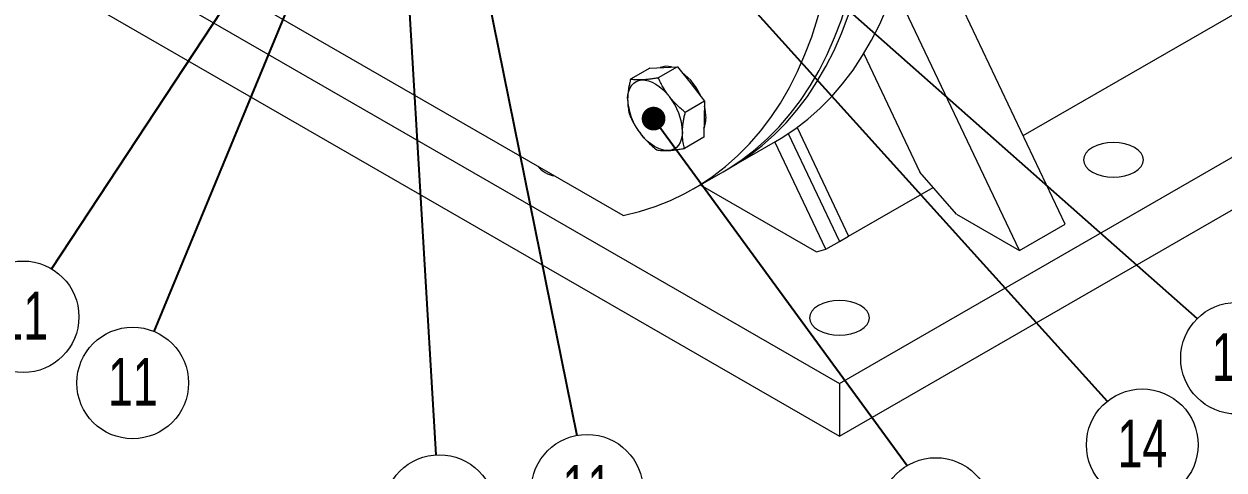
# Model space of a CAD drawing. Header units: millimetres. Extents: x -9396 to 24219, y -4763 to 12641.
# Drawn here: x 580.1 to 845.5, y -927.7 to -828.9 of the extents above; entities that cross this region are included whole.
import ezdxf

# ---------------------------------------------------------------- set-up
doc = ezdxf.new("R2010")
doc.units = ezdxf.units.MM
doc.header["$LTSCALE"] = 1000
doc.header["$MEASUREMENT"] = 0
doc.linetypes.add('SLD-Solid', pattern=[0])
for name, color, linetype in [('dim', 1, 'Continuous'), ('FRAME', 179, 'SLD-Solid'), ('text', 7, 'Continuous')]:
    doc.layers.add(name, color=color, linetype=linetype)
doc.styles.add('SLDTEXTSTYLE2', font='TXT', dxfattribs={"width": 0.7})
doc.styles.get("Standard").update_dxf_attribs({"font": 'romans.shx'})
doc.dimstyles.new('ISO-25', dxfattribs={"dimtxt": 2.5, "dimasz": 2.5, "dimexe": 1.25, "dimexo": 0.625, "dimtad": 1, "dimtxsty": 'Standard', "dimcen": 2.5, "dimadec": 0, "dimazin": 0, "dimtfac": 1, "dimtmove": 0, "dimatfit": 3, "dimfxl": 0, "dimarcsym": 0})

# ---------------------------------------------------------------- blocks, each defined once
blk = doc.blocks.new('SW_NOTE_7')
at = {"color": 0, "linetype": 'SLD-Solid', "lineweight": 0}
blk.add_circle((-0.941, -2.284), 2.471, dxfattribs=at)
at = {"color": 0, "linetype": 'Continuous', "lineweight": 0, "insert": (-0.935, -1.175), "char_height": 2.1167, "attachment_point": 2, "style": 'SLDTEXTSTYLE2'}
blk.add_mtext('11', dxfattribs=at)
blk = doc.blocks.new('SW_NOTE_8')
at = {"color": 0, "linetype": 'SLD-Solid', "lineweight": 0}
blk.add_circle((1.737, -1.757), 2.471, dxfattribs=at)
at = {"color": 0, "linetype": 'Continuous', "lineweight": 0, "insert": (1.742, -0.648), "char_height": 2.1167, "attachment_point": 2, "style": 'SLDTEXTSTYLE2'}
blk.add_mtext('11', dxfattribs=at)
blk = doc.blocks.new('SW_NOTE_9')
at = {"color": 0, "linetype": 'SLD-Solid', "lineweight": 0}
blk.add_circle((0.459, -2.428), 2.471, dxfattribs=at)
at = {"color": 0, "linetype": 'Continuous', "lineweight": 0, "insert": (0.465, -1.319), "char_height": 2.1167, "attachment_point": 2, "style": 'SLDTEXTSTYLE2'}
blk.add_mtext('11', dxfattribs=at)
blk = doc.blocks.new('SW_NOTE_10')
at = {"color": 0, "linetype": 'SLD-Solid', "lineweight": 0}
blk.add_circle((0.155, -2.466), 2.471, dxfattribs=at)
at = {"color": 0, "linetype": 'Continuous', "lineweight": 0, "insert": (0.161, -1.357), "char_height": 2.1167, "attachment_point": 2, "style": 'SLDTEXTSTYLE2'}
blk.add_mtext('13', dxfattribs=at)
blk = doc.blocks.new('SW_NOTE_11')
at = {"color": 0, "linetype": 'SLD-Solid', "lineweight": 0}
blk.add_circle((-1.253, -2.129), 2.471, dxfattribs=at)
at = {"color": 0, "linetype": 'Continuous', "lineweight": 0, "insert": (-1.247, -1.02), "char_height": 2.1167, "attachment_point": 2, "style": 'SLDTEXTSTYLE2'}
blk.add_mtext('11', dxfattribs=at)
blk = doc.blocks.new('SW_NOTE_12')
at = {"color": 0, "linetype": 'SLD-Solid', "lineweight": 0}
blk.add_circle((1.273, -2.117), 2.471, dxfattribs=at)
at = {"color": 0, "linetype": 'Continuous', "lineweight": 0, "insert": (1.279, -1.008), "char_height": 2.1167, "attachment_point": 2, "style": 'SLDTEXTSTYLE2'}
blk.add_mtext('15', dxfattribs=at)
blk = doc.blocks.new('SW_NOTE_13')
at = {"color": 0, "linetype": 'SLD-Solid', "lineweight": 0}
blk.add_circle((1.55, -1.924), 2.471, dxfattribs=at)
at = {"color": 0, "linetype": 'Continuous', "lineweight": 0, "insert": (1.556, -0.815), "char_height": 2.1167, "attachment_point": 2, "style": 'SLDTEXTSTYLE2'}
blk.add_mtext('14', dxfattribs=at)
blk = doc.blocks.new('A$C1A1C7678')
at = {"layer": 'FRAME', "color": 7, "linetype": 'SLD-Solid', "lineweight": 15}
for p, q in [((167.74, 27.76), (374.79, 147.29)), ((167.74, 16.1), (374.79, 135.62)), ((208.35, 82.7), (294.53, 132.45)), ((6.39, 120.91), (167.74, 27.76)), ((217.65, 63.09), (189.85, 121.73)), ((-7.52, 117.28), (167.74, 16.1)), ((207.55, 57.26), (179.94, 115.51)), ((119.93, 64.99), (36.44, 113.19)), ((173.12, 100.82), (185.54, 74.62)), ((125.8, 97.64), (121.53, 95.18)), ((125.8, 97.64), (128.87, 97.8)), ((131.94, 97.95), (127.68, 95.49)), ((128.87, 97.8), (131.94, 97.95)), ((131.94, 97.95), (134.93, 94.12)), ((134.93, 94.12), (137.91, 90.29)), ((137.91, 90.29), (133.65, 87.82)), ((137.91, 90.29), (137.82, 86.3)), ((137.82, 86.3), (137.73, 82.31)), ((137.73, 82.31), (133.46, 79.85)), ((156.42, 83.13), (167.74, 59.26)), ((158.36, 84.48), (169.76, 60.42)), ((143.51, 75.55), (153.61, 81.38)), ((164.71, 57.51), (153.44, 81.28)), ((135.43, 70.89), (142, 74.68)), ((142, 74.68), (143.51, 75.55)), ((193.63, 65.29), (185.54, 74.62)), ((136.96, 71.77), (162.69, 56.92)), ((169.76, 60.42), (188.48, 71.23)), ((193.63, 65.29), (207.55, 57.26)), ((207.55, 57.26), (217.65, 63.09)), ((164.71, 57.51), (167.74, 59.26)), ((167.74, 59.26), (169.76, 60.42)), ((162.69, 56.92), (164.71, 57.51)), ((167.74, 27.76), (167.74, 16.1))]:
    blk.add_line(p, q, dxfattribs=at)
at = {"layer": 'FRAME', "color": 7, "linetype": 'SLD-Solid', "lineweight": 15, "flags": 128}
for points in [[(153.61, 81.38), (154.87, 82.13), (157.87, 84.12), (160.72, 86.33), (163.44, 88.74), (166.02, 91.36), (168.45, 94.18), (170.74, 97.2), (172.87, 100.41), (174.84, 103.8), (176.65, 107.38), (178.3, 111.13), (179.78, 115.05), (181.09, 119.13), (182.23, 123.37), (183.2, 127.76), (184, 132.29), (184.62, 136.96), (185.06, 141.75), (185.33, 146.66), (185.42, 151.68), (185.33, 156.8), (185.06, 162.02), (184.62, 167.32), (184, 172.7), (183.2, 178.15), (182.23, 183.66), (181.09, 189.22), (179.78, 194.82), (178.3, 200.45), (176.65, 206.1), (174.84, 211.77), (172.87, 217.44), (170.74, 223.11), (168.45, 228.76), (166.02, 234.39), (163.44, 239.99), (160.72, 245.54), (157.87, 251.04), (154.87, 256.49), (151.76, 261.86), (148.52, 267.16), (145.16, 272.37), (141.69, 277.48), (138.11, 282.49)], [(143.51, 75.55), (144.78, 76.3), (147.77, 78.29), (150.62, 80.5), (153.34, 82.91), (155.92, 85.53), (158.35, 88.35), (160.64, 91.37), (162.77, 94.58), (164.74, 97.97), (166.55, 101.55), (168.2, 105.3), (169.68, 109.22), (170.99, 113.3), (172.13, 117.54), (173.1, 121.93), (173.9, 126.46), (174.52, 131.13), (174.96, 135.92), (175.23, 140.83), (175.32, 145.85), (175.23, 150.97), (174.96, 156.19), (174.52, 161.49), (173.9, 166.87), (173.1, 172.32), (172.13, 177.83), (170.99, 183.39), (169.68, 188.99), (168.2, 194.62), (166.55, 200.27), (164.74, 205.94), (162.77, 211.61), (160.64, 217.28), (158.35, 222.93), (155.92, 228.56), (153.34, 234.16), (150.62, 239.71), (147.77, 245.21), (144.78, 250.66), (141.66, 256.03), (138.42, 261.33), (135.06, 266.54), (131.59, 271.65), (128.01, 276.66)], [(143.51, 75.55), (144.78, 76.3), (147.77, 78.29), (150.62, 80.5), (153.34, 82.91), (155.92, 85.53), (158.35, 88.35), (160.64, 91.37), (162.77, 94.58), (164.74, 97.97), (166.55, 101.55), (168.2, 105.3), (169.68, 109.22), (170.99, 113.3), (172.13, 117.54), (173.1, 121.93), (173.9, 126.46), (174.52, 131.13), (174.96, 135.92), (175.23, 140.83), (175.32, 145.85), (175.23, 150.97), (174.96, 156.19), (174.52, 161.49), (173.9, 166.87), (173.1, 172.32), (172.13, 177.83), (170.99, 183.39), (169.68, 188.99), (168.2, 194.62), (166.55, 200.27), (164.74, 205.94), (162.77, 211.61), (160.64, 217.28), (158.35, 222.93), (155.92, 228.56), (153.34, 234.16), (150.62, 239.71), (147.77, 245.21), (144.78, 250.66), (141.66, 256.03), (138.42, 261.33), (135.06, 266.54), (131.59, 271.65), (128.01, 276.66)], [(142, 74.68), (143.26, 75.43), (146.25, 77.42), (149.11, 79.62), (151.83, 82.04), (154.41, 84.66), (156.84, 87.48), (159.12, 90.49), (161.25, 93.7), (163.22, 97.1), (165.03, 100.67), (166.68, 104.43), (168.16, 108.35), (169.48, 112.43), (170.62, 116.67), (171.59, 121.06), (172.38, 125.59), (173, 130.25), (173.45, 135.04), (173.71, 139.95), (173.8, 144.97), (173.71, 150.1), (173.45, 155.32), (173, 160.62), (172.38, 166), (171.59, 171.45), (170.62, 176.96), (169.48, 182.51), (168.16, 188.11), (166.68, 193.74), (165.03, 199.4), (163.22, 205.07), (161.25, 210.74), (159.12, 216.41), (156.84, 222.06), (154.41, 227.69), (151.83, 233.28), (149.11, 238.84), (146.25, 244.34), (143.26, 249.78), (140.14, 255.16), (136.9, 260.45), (133.54, 265.66), (130.07, 270.78), (126.5, 275.79)], [(142, 74.68), (143.26, 75.43), (146.25, 77.42), (149.11, 79.62), (151.83, 82.04), (154.41, 84.66), (156.84, 87.48), (159.12, 90.49), (161.25, 93.7), (163.22, 97.1), (165.03, 100.67), (166.68, 104.43), (168.16, 108.35), (169.48, 112.43), (170.62, 116.67), (171.59, 121.06), (172.38, 125.59), (173, 130.25), (173.45, 135.04), (173.71, 139.95), (173.8, 144.97), (173.71, 150.1), (173.45, 155.32), (173, 160.62), (172.38, 166), (171.59, 171.45), (170.62, 176.96), (169.48, 182.51), (168.16, 188.11), (166.68, 193.74), (165.03, 199.4), (163.22, 205.07), (161.25, 210.74), (159.12, 216.41), (156.84, 222.06), (154.41, 227.69), (151.83, 233.28), (149.11, 238.84), (146.25, 244.34), (143.26, 249.78), (140.14, 255.16), (136.9, 260.45), (133.54, 265.66), (130.07, 270.78), (126.5, 275.79)], [(119.93, 64.99), (123.51, 65.87), (126.98, 66.98), (130.34, 68.31), (133.58, 69.87), (136.7, 71.64), (139.69, 73.63), (142.54, 75.83), (145.26, 78.25), (147.84, 80.87), (150.28, 83.69), (152.56, 86.7), (154.69, 89.91), (156.66, 93.31), (158.47, 96.88), (160.12, 100.64), (161.6, 104.56), (162.91, 108.64), (164.05, 112.88), (165.02, 117.27), (165.82, 121.8), (166.44, 126.46), (166.88, 131.25), (167.15, 136.16), (167.24, 141.18), (167.15, 146.31), (166.88, 151.53), (166.44, 156.83), (165.82, 162.21), (165.02, 167.66), (164.05, 173.17), (162.91, 178.72), (161.6, 184.32), (160.12, 189.96), (158.47, 195.61), (156.66, 201.28), (154.69, 206.95), (152.56, 212.62), (150.28, 218.27), (147.84, 223.9), (145.26, 229.49), (142.54, 235.05), (139.69, 240.55), (136.7, 245.99), (133.58, 251.37), (130.34, 256.66), (126.98, 261.87), (123.51, 266.99), (119.93, 272)], [(120.9, 90.88), (120.97, 91.75), (121.15, 92.54), (121.42, 93.25), (121.79, 93.84), (122.25, 94.33), (122.78, 94.69), (123.39, 94.92), (124.06, 95.02)], [(124.06, 95.02), (124.78, 94.99), (125.54, 94.83), (126.32, 94.53), (127.11, 94.11), (127.9, 93.57), (128.68, 92.92), (129.42, 92.18), (130.12, 91.34)], [(129.85, 79.39), (129.13, 79.42), (128.37, 79.58), (127.59, 79.88), (126.8, 80.3), (126.01, 80.84), (125.24, 81.49), (124.49, 82.23), (123.79, 83.06)], [(133.01, 83.53), (132.94, 82.66), (132.77, 81.86), (132.49, 81.16), (132.12, 80.57), (131.67, 80.08), (131.13, 79.72), (130.52, 79.49), (129.85, 79.39)], [(223.67, 74.63), (224.67, 74.15), (225.81, 73.8), (227.05, 73.58), (228.34, 73.51), (229.63, 73.58), (230.87, 73.8), (232.01, 74.15), (233.01, 74.63), (233.83, 75.2), (234.44, 75.86), (234.82, 76.58), (234.95, 77.32), (234.82, 78.07), (234.44, 78.78), (233.83, 79.44), (233.01, 80.02), (232.01, 80.49), (230.87, 80.85), (229.63, 81.06), (228.34, 81.14), (227.05, 81.06), (225.81, 80.85), (224.67, 80.49), (223.67, 80.02), (222.85, 79.44), (222.24, 78.78), (221.86, 78.07), (221.74, 77.32), (221.86, 76.58), (222.24, 75.86), (222.85, 75.2), (223.67, 74.63)], [(172.41, 45.04), (171.41, 45.51), (170.27, 45.86), (169.03, 46.08), (167.74, 46.15), (166.45, 46.08), (165.22, 45.86), (164.07, 45.51), (163.07, 45.04), (162.25, 44.46), (161.64, 43.8), (161.26, 43.08), (161.14, 42.34), (161.26, 41.6), (161.64, 40.88), (162.25, 40.22), (163.07, 39.64), (164.07, 39.17), (165.22, 38.82), (166.45, 38.6), (167.74, 38.53), (169.03, 38.6), (170.27, 38.82), (171.41, 39.17), (172.41, 39.64), (173.24, 40.22), (173.85, 40.88), (174.22, 41.6), (174.35, 42.34), (174.22, 43.08), (173.85, 43.8), (173.24, 44.46), (172.41, 45.04)]]:
    blk.add_lwpolyline(points, dxfattribs=at)
at = {"layer": 'FRAME', "color": 7, "linetype": 'SLD-Solid', "lineweight": 15}
for centre, radius, start, end in [((129.52, 94.39), 3.65, 73.2382, 112.4859), ((124.8, 86), 13.44, 22.7271, 53.0705), ((133.86, 91.24), 12.97, 181.5559, 219.0477), ((120.05, 83.17), 12.97, 1.5559, 39.0477), ((127.96, 86.61), 10.27, 359.5875, 14.734), ((132.71, 86.51), 5.51, 336.7111, 0.3015), ((105.72, 79.8), 6.11, 219.5483, 260.457)]:
    blk.add_arc(centre, radius, start, end, dxfattribs=at)
for points, knots in [([(121.53, 95.18), (121.46, 94.87), (121.32, 94.27), (121.15, 93.38), (121.02, 92.53), (120.93, 91.7), (120.91, 91.15), (120.9, 90.88)], [0, 0, 0, 0, 0.21129, 0.406886, 0.603008, 0.801091, 1, 1, 1, 1]), ([(124.06, 95.02), (123.99, 95.02), (123.68, 95.01), (123.17, 95), (122.57, 95.03), (122.02, 95.09), (121.69, 95.15), (121.53, 95.18)], [0, 0, 0, 0, 0.070064, 0.299819, 0.530836, 0.765028, 1, 1, 1, 1]), ([(127.68, 95.49), (127.35, 95.43), (126.7, 95.32), (125.77, 95.18), (124.87, 95.08), (124.33, 95.04), (124.06, 95.02)], [0, 0, 0, 0, 0.247269, 0.495363, 0.746874, 1, 1, 1, 1]), ([(130.12, 91.34), (130.05, 91.44), (129.75, 91.83), (129.26, 92.54), (128.67, 93.5), (128.14, 94.48), (127.83, 95.15), (127.68, 95.49)], [0, 0, 0, 0, 0.070064, 0.299819, 0.530836, 0.765028, 1, 1, 1, 1]), ([(120.9, 90.88), (120.9, 90.57), (120.9, 90.01), (120.96, 89.23), (121.08, 88.3), (121.24, 87.64), (121.35, 87.21)], [0, 0, 0, 0, 0.232098, 0.422704, 0.613957, 1, 1, 1, 1]), ([(133.65, 87.82), (133.33, 88.09), (132.69, 88.62), (131.78, 89.47), (130.91, 90.37), (130.38, 91.02), (130.12, 91.34)], [0, 0, 0, 0, 0.2472686, 0.4953626, 0.746874, 1, 1, 1, 1]), ([(133.01, 83.53), (133.02, 83.79), (133.04, 84.32), (133.13, 85.16), (133.26, 86.01), (133.43, 86.9), (133.57, 87.51), (133.65, 87.82)], [0, 0, 0, 0, 0.195307, 0.391434, 0.58977, 0.78871, 1, 1, 1, 1]), ([(121.35, 87.21), (121.51, 86.86), (121.84, 86.15), (122.41, 85.1), (123.05, 84.06), (123.54, 83.4), (123.79, 83.06)], [0, 0, 0, 0, 0.247269, 0.495363, 0.746874, 1, 1, 1, 1]), ([(123.79, 83.06), (123.86, 82.97), (124.17, 82.59), (124.74, 81.92), (125.55, 81.09), (126.41, 80.3), (127.01, 79.8), (127.32, 79.54)], [0, 0, 0, 0, 0.070064, 0.299819, 0.530836, 0.765028, 1, 1, 1, 1]), ([(133.46, 79.85), (133.36, 80.28), (133.2, 80.93), (133.07, 81.87), (133.01, 82.65), (133.01, 83.22), (133.01, 83.53)], [0, 0, 0, 0, 0.382047, 0.574663, 0.767903, 1, 1, 1, 1]), ([(129.85, 79.39), (129.92, 79.39), (130.24, 79.41), (130.83, 79.46), (131.66, 79.56), (132.54, 79.69), (133.15, 79.8), (133.46, 79.85)], [0, 0, 0, 0, 0.0700641, 0.2998191, 0.5308357, 0.7650278, 1, 1, 1, 1]), ([(127.32, 79.54), (127.49, 79.51), (127.83, 79.45), (128.42, 79.39), (129.08, 79.36), (129.59, 79.38), (129.85, 79.39)], [0, 0, 0, 0, 0.247269, 0.495363, 0.746874, 1, 1, 1, 1])]:
    blk.add_open_spline(points, degree=3, knots=knots, dxfattribs=at)
at = {"layer": 'FRAME', "color": 7, "linetype": 'Continuous', "lineweight": 0, "xscale": 4.999042477412902, "yscale": 4.999042477412902, "zscale": 4.999042477412902}
for name, p in [('SW_NOTE_11', (-6.54, 53.21)), ('SW_NOTE_7', (16.14, 39.33)), ('SW_NOTE_13', (226.96, 23.85)), ('SW_NOTE_9', (109.64, 16.31)), ('SW_NOTE_10', (78.48, 11.99)), ('SW_NOTE_12', (182.69, 9.6))]:
    blk.add_blockref(name, p, dxfattribs=at)
at = {"layer": 'text', "color": 7, "linetype": 'SLD-Solid', "lineweight": 0, "xscale": 4.999042477412902, "yscale": 4.999042477412902, "zscale": 4.999042477412902}
blk.add_blockref('SW_NOTE_8', (246.88, 42.18), dxfattribs=at)
at = {"layer": 'text', "color": 7, "linetype": 'SLD-Solid', "lineweight": 0}
for points in [[(67.83, 189.86), (78.48, 11.99)], [(74.53, 189.85), (109.64, 16.31)], [(92.01, 173.59), (226.96, 23.85)], [(101.28, 171.14), (246.88, 42.18)], [(40.78, 125.17), (-6.54, 53.21)], [(49.11, 119.23), (16.14, 39.33)], [(126.63, 86.45), (182.69, 9.6)]]:
    blk.add_leader(points, dimstyle='ISO-25', override={"dimscale": 6, "dimasz": 3.5, "dimdec": 0, "dimdsep": 46, "dimclrd": 256, "dimclre": 256, "dimclrt": 7, "dimadec": 2, "dimldrblk": 'DotSmall'}, dxfattribs=at)

msp = doc.modelspace()

# ---------------------------------------------------------------- block references
at = {"layer": 'dim', "ltscale": 5}
msp.add_blockref('A$C1A1C7678', (592.73, -936.33), dxfattribs=at)

doc.saveas('drawing.dxf')
